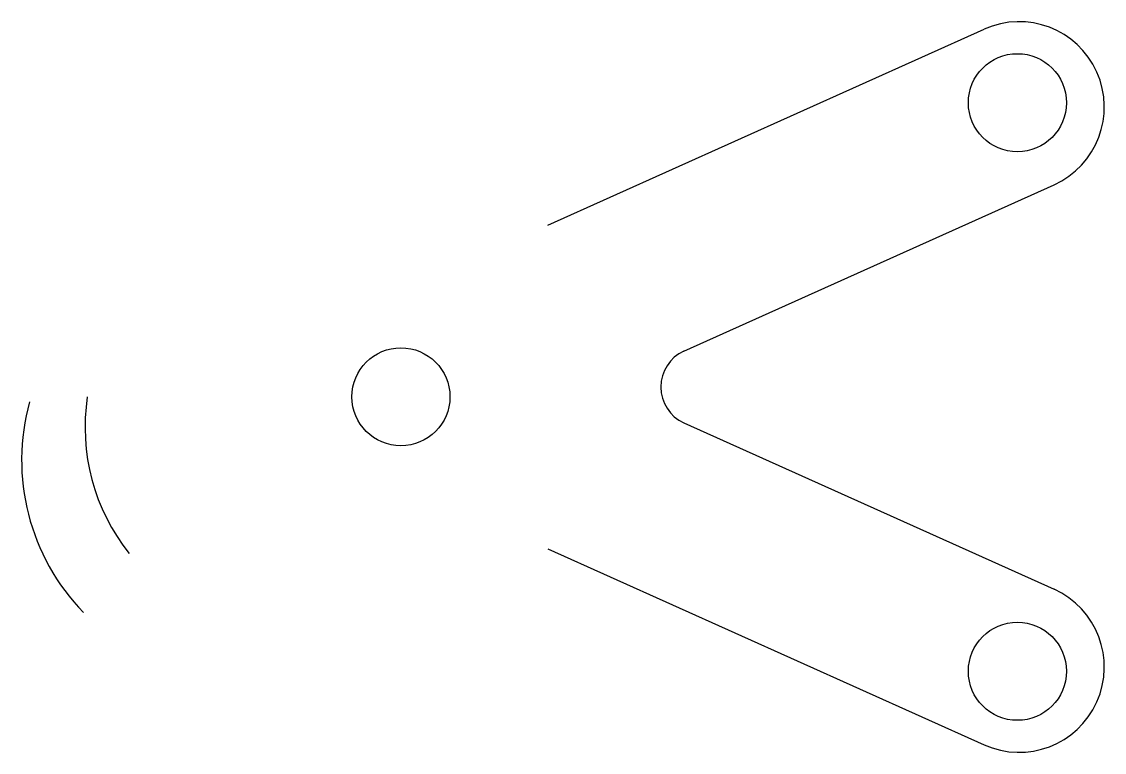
# Model space of a CAD drawing. Header units: inches. Extents: x 11 to 122, y 14 to 88.
import ezdxf

# ---------------------------------------------------------------- set-up
doc = ezdxf.new("R2010")
doc.units = ezdxf.units.IN
doc.header["$MEASUREMENT"] = 0

msp = doc.modelspace()

# ---------------------------------------------------------------- linework, layer by layer
for p, q in [((65, 67.5), (109.5, 87.5)), ((78.87, 54.65), (116.64, 71.62)), ((78.87, 47.35), (116.64, 30.38)), ((65, 34.5), (109.5, 14.5))]:
    msp.add_line(p, q)
for centre in [(112.9, 80), (50, 50), (112.9, 22)]:
    msp.add_circle(centre, 5)
for centre, radius, start, end in [((113.07, 79.56), 8.7, 294.201, 114.201), ((80.51, 51), 4, 114.201, 245.799), ((38.44, 46.9), 20.67, 171.3844, 218.6156), ((33.65, 43.56), 22.35, 164.5778, 224.1208), ((113.07, 22.44), 8.7, 245.799, 65.799)]:
    msp.add_arc(centre, radius, start, end)

doc.saveas('drawing.dxf')
